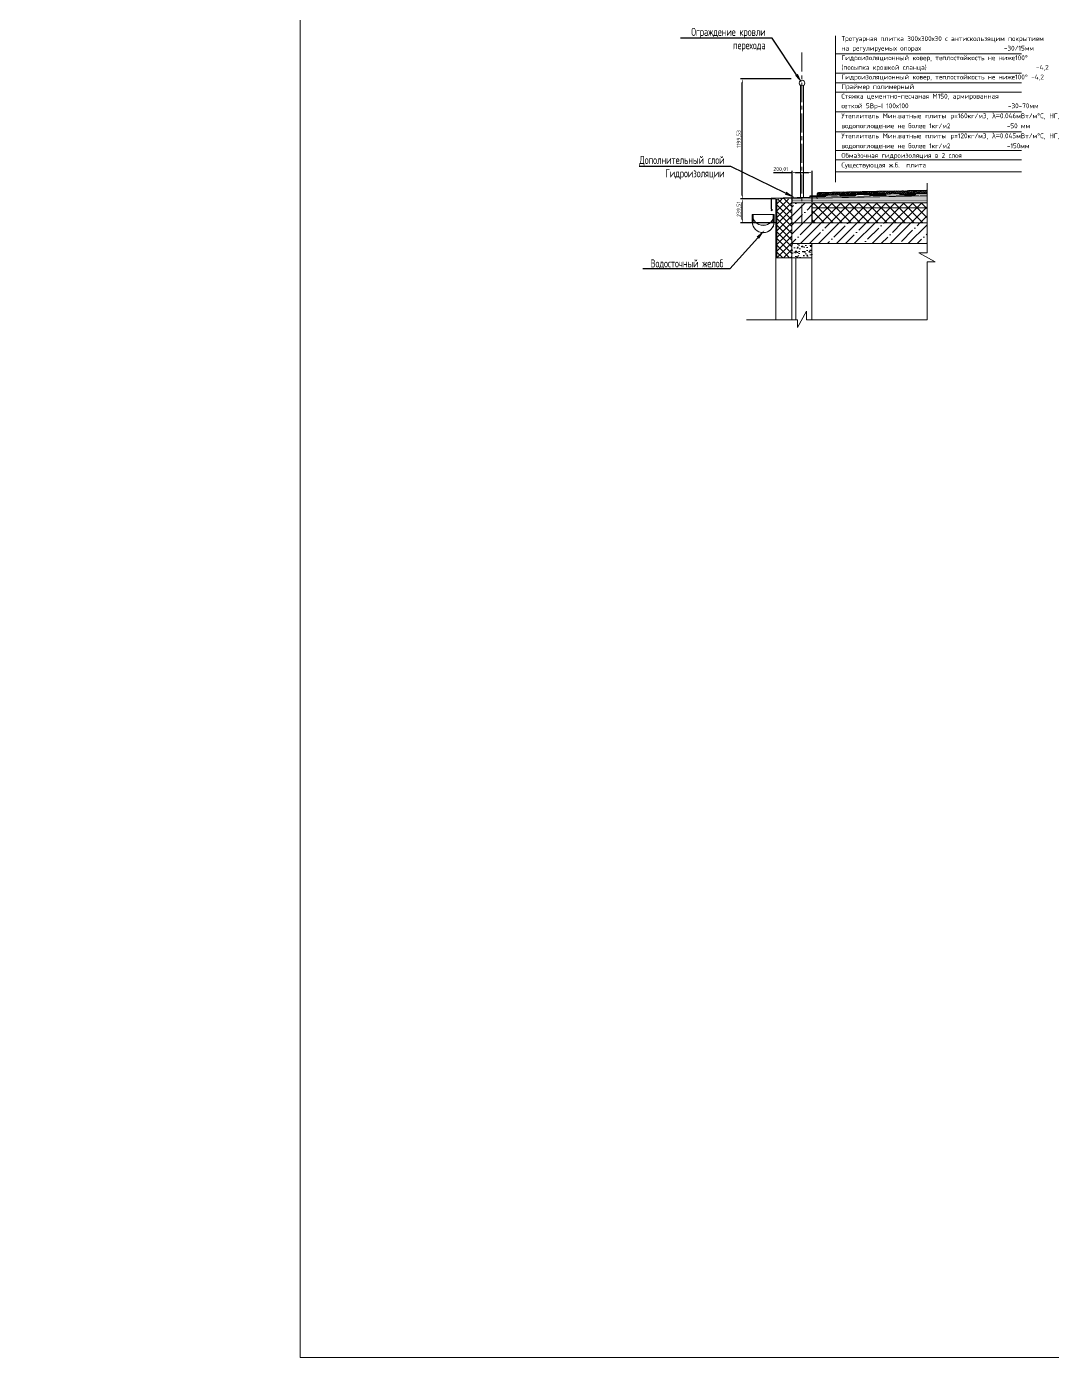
# Model space of a CAD drawing. Header units: millimetres. Extents: x -136099598 to 11807193, y 0 to 779331.
# Drawn here: x 817205 to 827459, y 356872 to 370176 of the extents above; entities that cross this region are included whole.
import ezdxf
from ezdxf import colors
from ezdxf.entities.mleader import LeaderData, LeaderLine
from ezdxf.math import Vec2, Vec3

# ---------------------------------------------------------------- set-up
doc = ezdxf.new("R2010")
doc.units = ezdxf.units.MM
doc.header["$MEASUREMENT"] = 0
doc.linetypes.add('HIDDEN', pattern=[6, 4, -2])
doc.linetypes.add('осеваяX2', pattern=[101.6, 63.5, -12.7, 12.7, -12.7])
doc.layers.get('0').update_dxf_attribs({"color": 250, "lineweight": 9})
doc.layers.get('Defpoints').update_dxf_attribs({"color": 8})
doc.layers.add('!Рамки Штампы', color=7, linetype='Continuous')
doc.layers.add('ТХ', color=7, linetype='Continuous')
for name, color, linetype, lineweight in [('12. АР_Флажки', 7, 'Continuous', 9), ('_0', 250, 'Continuous', 9), ('TN-ГИДРОИЗОЛЯЦИЯ БИТУМАЯ ВЕРХНЯЯ', 32, 'Continuous', 15), ('АР_Витраж', 4, 'Continuous', 15), ('АР_Тонкие', 250, 'Continuous', 5), ('Балясины', 7, 'Continuous', 9), ('Каркас_Импост', 7, 'Continuous', 9), ('Контуры', 7, 'Continuous', 9), ('Общие ребра', 7, 'Continuous', 9), ('Проступи_подступенки', 7, 'Continuous', 9), ('Размеры планировочные', 7, 'Continuous', 9), ('Стены', 7, 'Continuous', 13), ('Штриховка', 7, 'Continuous', 5)]:
    doc.layers.add(name, color=color, linetype=linetype, lineweight=lineweight)
doc.styles.add('ISOCPEUR', font='isocpeur.ttf', dxfattribs={"width": 0.7})
doc.styles.add('ISOCPEUR_2', font='isocpeur.ttf', dxfattribs={"width": 0.9, "height": 300})
doc.styles.get("Standard").update_dxf_attribs({"font": 'isocpeur.ttf'})
doc.dimstyles.new('ISO-25', dxfattribs={"dimscale": 15, "dimtxt": 2.5, "dimasz": 2.5, "dimexe": 1.25, "dimexo": 0.625, "dimtad": 1, "dimtxsty": 'Standard', "dimcen": 2.5, "dimadec": 0, "dimazin": 0, "dimtfac": 1, "dimtmove": 0, "dimatfit": 3, "dimfxl": 1, "dimarcsym": 0})
pattern_1 = [(45, (378080.94, 4058531.2), (-89.802561, 89.802561), []), (45, (378170.74, 4058531.2), (-89.802561, 89.802561), [158.75, -31.75, 0, -31.75])]

# ---------------------------------------------------------------- blocks, each defined once
blk = doc.blocks.new('*D1463')
at = {"layer": 'Defpoints', "color": 0, "transparency": 16777216}
for p in [(824359, 369653), (824858, 369653), (824696, 368453)]:
    blk.add_point(p, dxfattribs=at)
at = {"layer": 'Стены', "color": 0, "lineweight": -2, "transparency": 16777216}
for p, q in [((824849, 369653), (824340, 369653)), ((824359, 368491), (824359, 369615)), ((824686, 368453), (824340, 368453))]:
    blk.add_line(p, q, dxfattribs=at)
at = {"layer": 'Стены', "color": 0, "transparency": 16777216}
for points in [[(824353, 369615), (824365, 369615), (824359, 369653)], [(824353, 368491), (824365, 368491), (824359, 368453)]]:
    blk.add_solid(points, dxfattribs=at)
at = {"layer": 'Стены', "color": 0, "transparency": 16777216, "insert": (824327, 369053), "char_height": 37.5, "attachment_point": 5, "rotation": 90}
blk.add_mtext('1199,53', dxfattribs=at)
blk = doc.blocks.new('*D1452')
at = {"layer": 'Defpoints', "color": 0, "transparency": 16777216}
for p in [(824359, 368453), (824546, 368453), (824696, 368214)]:
    blk.add_point(p, dxfattribs=at)
at = {"layer": 'Стены', "color": 0, "lineweight": -2, "transparency": 16777216}
for p, q in [((824536, 368453), (824340, 368453)), ((824359, 368251), (824359, 368416)), ((824686, 368214), (824340, 368214))]:
    blk.add_line(p, q, dxfattribs=at)
at = {"layer": 'Стены', "color": 0, "transparency": 16777216}
for points in [[(824353, 368416), (824365, 368416), (824359, 368453)], [(824353, 368251), (824365, 368251), (824359, 368214)]]:
    blk.add_solid(points, dxfattribs=at)
at = {"layer": 'Стены', "color": 0, "transparency": 16777216, "insert": (824327, 368350), "char_height": 37.5, "attachment_point": 5, "rotation": 90}
blk.add_mtext('239,51', dxfattribs=at)
blk = doc.blocks.new('A$C4572cab5')
h = blk.add_hatch()
h.set_pattern_fill('ANSI36', color=256, scale=4, angle=359.7637)
h.set_pattern_definition([(44.763727, (47610.997, 248042.69), (6.8369733, 24.6677202), [31.75, -6.35, 0, -6.35])])
h.paths.add_polyline_path([(170, 159), (180, 172), (460, 172), (470, 159), (470, 142), (170, 142)])
h = blk.add_hatch()
h.set_pattern_fill('ANSI36', color=256, scale=4, angle=359.7637)
h.set_pattern_definition([(44.763727, (47310.997, 248042.69), (6.8369733, 24.6677202), [31.75, -6.35, 0, -6.35])])
h.paths.add_polyline_path([(470, 159), (480, 172), (760, 172), (770, 159), (770, 142), (470, 142)])
at = {"lineweight": 30}
for points in [[(95, 142), (245, 142), (245, 127), (95, 127)], [(180, 172), (460, 172), (470, 159), (470, 142), (170, 142), (170, 159)], [(395, 142), (545, 142), (545, 127), (395, 127)], [(480, 172), (760, 172), (770, 159), (770, 142), (470, 142), (470, 159)], [(695, 142), (845, 142), (845, 127), (695, 127)]]:
    blk.add_lwpolyline(points, close=True, dxfattribs=at)
blk = doc.blocks.new('*D1464')
at = {"layer": 'Defpoints', "color": 0, "transparency": 16777216}
for p in [(825056, 368716), (824856, 368413), (825056, 368413)]:
    blk.add_point(p, dxfattribs=at)
at = {"layer": 'Стены', "color": 0, "lineweight": -2, "transparency": 16777216}
for p, q in [((824856, 368716), (824670, 368716)), ((824856, 368423), (824856, 368735)), ((825018, 368716), (824893, 368716)), ((825056, 368423), (825056, 368735))]:
    blk.add_line(p, q, dxfattribs=at)
at = {"layer": 'Стены', "color": 0, "transparency": 16777216}
for points in [[(824893, 368722), (824893, 368710), (824856, 368716)], [(825018, 368722), (825018, 368710), (825056, 368716)]]:
    blk.add_solid(points, dxfattribs=at)
at = {"layer": 'Стены', "color": 0, "transparency": 16777216, "insert": (824744, 368748), "char_height": 37.5, "attachment_point": 5}
blk.add_mtext('200,01', dxfattribs=at)
blk = doc.blocks.new('A$Cf9336076')
at = {"layer": 'Общие ребра'}
for points in [[(-110, 0), (-100, -4), (-100, -4)], [(110, 0), (100, -4), (100, -4)], [(-109, -1), (-101, -5), (-101, -5)], [(109, -1), (101, -5), (101, -5)]]:
    blk.add_lwpolyline(points, dxfattribs=at)
for radius, start, end in [(110, 180, 0), (109, 180.776, 359.224)]:
    blk.add_arc((0, 0), radius, start, end, dxfattribs=at)
blk = doc.blocks.new('УЗЕЛ общий')
at = {"layer": 'АР_Тонкие'}
ml = blk.add_multileader_mtext('Standard', dxfattribs=at)
ml.set_content('\\pxsm1,ql;Экран радиатора \\Pберезовая фанера', color=256, style='ISOCPEUR')
ml.set_leader_properties()
ml.build(insert=Vec2(0, 0))
ml.multileader.update_dxf_attribs({"text_left_attachment_type": 6, "text_right_attachment_type": 6, "dogleg_length": 100, "arrow_head_size": 13.71})
ctx = ml.context
ctx.base_point, ctx.char_height, ctx.arrow_head_size, ctx.landing_gap_size, ctx.plane_origin, ctx.plane_x_axis = Vec3(197.45, -1069.36), 13.7109, 13.71, 1.37, Vec3(-1144.52, -1846.17), Vec3(-1, 0)
ctx.left_attachment, ctx.right_attachment = 6, 6
notes = []
notes.append((ctx, [(1, (1, 1, 0), (202.94, -1069.36), (-1, 0), 5.48, [(0, [(232.45, -1108.72)], 0, [])])]))
ctx.mtext.insert, ctx.mtext.width, ctx.mtext.defined_height, ctx.mtext.flow_direction = Vec3(87.15, -1051.54), 256.1272, 18.43, 5
for ctx, leaders in notes:
    for number, flags, end, landing, length, lines in leaders:
        leader = LeaderData()
        leader.index, (leader.has_last_leader_line, leader.has_dogleg_vector, leader.attachment_direction) = number, flags
        leader.last_leader_point, leader.dogleg_vector, leader.dogleg_length = Vec3(end), Vec3(landing), length
        for number, points, colour, breaks in lines:
            line = LeaderLine()
            line.index, line.vertices, line.color, line.breaks = number, Vec3.list(points), colors.encode_raw_color(colour), breaks
            leader.lines.append(line)
        ctx.leaders.append(leader)

msp = doc.modelspace()

# ---------------------------------------------------------------- hatches: boundary and pattern name
h = msp.add_hatch()
h.set_pattern_fill('ANSI36', color=256, scale=4, angle=360.9330159)
h.set_pattern_definition([(45.933016, (868083.404, 617317.297), (6.3321671, 24.8021024), [31.75, -6.35, 0, -6.35])])
h.paths.add_polyline_path([(825711.24, 368516.672), (825720.966, 368530.213), (826000.908, 368535.927), (826011.178, 368522.794), (826011.518, 368506.138), (825711.58, 368500.016)])
h = msp.add_hatch()
h.set_pattern_fill('ANSI36', color=256, scale=4, angle=360.9330159)
h.set_pattern_definition([(45.933016, (867783.466, 617311.175), (6.3321671, 24.8021024), [31.75, -6.35, 0, -6.35])])
h.paths.add_polyline_path([(826206.406, 368510.115), (826206.406, 368540.122), (826020.903, 368536.335), (826011.178, 368522.794), (826011.518, 368506.138)])
at = {"lineweight": 5, "transparency": 33554687}
h = msp.add_hatch(dxfattribs=at)
h.set_pattern_fill('ANSI37', color=256, scale=15, angle=90)
h.set_pattern_definition([(135, (427796.044, 4065614.844), (-33.67596045, -33.67596045), []), (225, (427796.044, 4065614.844), (33.67596045, -33.67596045), [])])
h.paths.add_polyline_path([(824705.621, 367863.857), (824855.621, 367863.857), (824855.621, 368451.948), (824705.621, 368451.948), (824705.621, 368291.174)])
at = {"ltscale": 100, "transparency": 33554687}
h = msp.add_hatch(dxfattribs=at)
h.set_pattern_fill('ANSI35', color=0, scale=20)
h.set_pattern_definition(pattern_1)
h.paths.add_polyline_path([(824854.637, 368213.702), (825054.086, 368213.702), (825053.78, 368414.87), (824854.331, 368411.534), (824855.621, 368452.681), (824855.621, 368313.702)])
at = {"transparency": 33554559}
h = msp.add_hatch(color=253, dxfattribs=at)
h.dxf.hatch_style = 1
h.paths.add_polyline_path([(825036.724, 368486.076), (825037.031, 368471.064), (825186.999, 368474.155), (825186.692, 368489.167)])
h.paths.add_polyline_path([(825336.66, 368492.258), (825336.972, 368477.186), (825486.94, 368480.277), (825486.629, 368495.35)])
h.paths.add_polyline_path([(825786.873, 368486.585), (825786.565, 368501.533), (825636.597, 368498.441), (825636.904, 368483.494)])
at = {"lineweight": 5, "transparency": 33554687}
h = msp.add_hatch(dxfattribs=at)
h.set_pattern_fill('ANSI37', color=256, scale=20, angle=90)
h.set_pattern_definition([(135, (378080.94, 4058531.196), (-44.9012806, -44.9012806), []), (225, (378080.94, 4058531.196), (44.9012806, -44.9012806), [])])
h.paths.add_polyline_path([(826176.758, 368216.282), (826206.054, 368216.282), (826206.054, 368413.797), (825055.631, 368412.607), (825055.043, 368213.952), (826006.984, 368213.452)])
at = {"transparency": 33554559}
h = msp.add_hatch(color=253, dxfattribs=at)
h.dxf.hatch_style = 1
h.paths.add_polyline_path([(825936.533, 368504.622), (825936.839, 368489.61), (826086.808, 368492.702), (826086.501, 368507.714)])
at = {"ltscale": 100, "transparency": 33554687}
h = msp.add_hatch(dxfattribs=at)
h.set_pattern_fill('ANSI35', color=0, scale=20)
h.set_pattern_definition(pattern_1)
h.paths.add_polyline_path([(826206.054, 368006.702), (826206.054, 368083.702), (826206.054, 368213.702), (824855.621, 368213.702), (824855.621, 368006.702), (826018.914, 368006.702)])
at = {"layer": 'Штриховка'}
h = msp.add_hatch(dxfattribs=at)
h.set_pattern_fill('AR-CONC', color=256, scale=0.3)
h.set_pattern_definition([(50, (427796.044, 4065714.844), (54.6554007, -4.78172566), [5.715, -62.865]), (355, (427796.044, 4065714.844), (-10.5730264, 57.3170536), [4.572, -50.29217525]), (100.4514447, (427800.6, 4065714.445), (44.0823741, 52.5353256), [4.8570026, -53.4270734]), (46.1842, (427796.044, 4065730.084), (81.3237123, -12.6126984), [8.5725, -94.2975]), (96.6355576, (427802.82, 4065729.03), (71.2212402, 74.2278374), [7.285507, -80.1406824]), (351.1841512, (427796.044, 4065730.08), (71.2212402, 74.2278374), [6.8579901, -75.4379196]), (21, (427803.664, 4065726.274), (45.4843174, -30.67955946), [5.715, -62.865]), (326, (427803.664, 4065726.274), (18.5406085, 55.2563898), [4.572, -50.292]), (71.451445, (427807.455, 4065723.717), (64.0249258, 24.5768307), [4.8570026, -53.4269813]), (37.5, (427796.044, 4065714.844), (0.92658098, 25.36651166), [0, -49.6824, 0, -51.054, 0, -50.4825]), (7.5, (427796.044, 4065714.844), (20.04589875, 30.05417245), [0, -29.1084, 0, -48.5394, 0, -19.2405]), (327.5, (427779.052, 4065714.844), (40.67717855, -1.7186232), [0, -19.05, 0, -59.436, 0, -78.867]), (317.5, (427771.432, 4065714.844), (44.4387544, 7.6279473), [0, -24.765, 0, -39.4716, 0, -56.007])])
h.paths.add_polyline_path([(826206.406, 368427.319), (826206.406, 368448.623), (826206.406, 368484.949), (824855.621, 368454.272), (824855.621, 368412.318), (826206.406, 368413.331)])
h = msp.add_hatch(dxfattribs=at)
h.set_pattern_fill('AR-CONC', color=256, scale=0.5)
h.set_pattern_definition([(50, (427796.044, 4065614.844), (91.0923345, -7.9695428), [9.525, -104.775]), (355, (427796.04, 4065614.84), (-17.6217107, 95.5284226), [7.62, -83.820292]), (100.4514447, (427803.635, 4065614.18), (73.4706235, 87.558876), [8.0950044, -89.0451223]), (46.1842, (427796.04, 4065640.24), (135.5395204, -21.021164), [14.2875, -157.1625]), (96.6355576, (427807.34, 4065638.49), (118.702067, 123.7130623), [12.1425116, -133.567804]), (351.184151, (427796.04, 4065640.24), (118.702067, 123.7130623), [11.4299835, -125.729866]), (21, (427808.744, 4065633.894), (75.8071956, -51.1325991), [9.525, -104.775]), (326, (427808.74, 4065633.89), (30.9010142, 92.093983), [7.62, -83.82]), (71.451445, (427815.06, 4065629.63), (106.7082096, 40.9613844), [8.0950044, -89.0449688]), (37.5, (427796.044, 4065614.844), (1.54430163, 42.27751944), [0, -82.804, 0, -85.09, 0, -84.1375]), (7.5, (427796.044, 4065614.844), (33.40983126, 50.0902874), [0, -48.514, 0, -80.899, 0, -32.0675]), (327.5, (427767.723, 4065614.844), (67.79529758, -2.864372), [0, -31.75, 0, -99.06, 0, -131.445]), (317.5, (427755.023, 4065614.844), (74.0645907, 12.7132455), [0, -41.275, 0, -65.786, 0, -93.345])])
h.paths.add_polyline_path([(824855.621, 367863.857), (825055.621, 367863.857), (825055.621, 368006.702), (824855.621, 368006.702), (824855.621, 367993.702), (824855.621, 367926.632)])

# ---------------------------------------------------------------- linework, layer by layer
at = {"ltscale": 150}
msp.add_lwpolyline([(819940.7, 356872.206), (854412.671, 356872.206), (854412.671, 381983.036), (819940.7, 381983.036)], close=True, dxfattribs=at)
at = {"ltscale": 20}
msp.add_lwpolyline([(825289.745, 368620.047), (825289.745, 370085.276)], dxfattribs=at)
at = {"lineweight": 30}
for points in [[(825720.966, 368530.213), (826000.908, 368535.927), (826011.178, 368522.794), (826011.518, 368506.138), (825711.58, 368500.016), (825711.24, 368516.672)], [(825636.596, 368498.485), (825786.565, 368501.546), (825786.871, 368486.549), (825636.902, 368483.488)], [(825936.533, 368504.607), (826086.502, 368507.668), (826086.808, 368492.671), (825936.839, 368489.61)]]:
    msp.add_lwpolyline(points, close=True, dxfattribs=at)
msp.add_lwpolyline([(826206.406, 368510.115), (826011.518, 368506.138), (826011.178, 368522.794), (826020.903, 368536.335), (826206.406, 368540.122)], dxfattribs=at)
msp.add_circle((824955.917, 369612.39), 28.421)
at = {"layer": '12. АР_Флажки'}
for p, q in [((827151.092, 369905.428), (825289.745, 369905.428)), ((827151.059, 369709.937), (825289.712, 369709.937)), ((827151.059, 369615.888), (825289.712, 369615.888)), ((827151.059, 369521.515), (825289.712, 369521.515)), ((827151.059, 369323.115), (825289.712, 369323.115)), ((827151.059, 369124.715), (825289.712, 369124.715)), ((827151.06, 368937.862), (825289.713, 368937.862)), ((827151.06, 368843.813), (825289.713, 368843.813)), ((827151.092, 368723.603), (825289.745, 368723.603))]:
    msp.add_line(p, q, dxfattribs=at)
at = {"layer": 'TN-ГИДРОИЗОЛЯЦИЯ БИТУМАЯ ВЕРХНЯЯ', "color": 0, "linetype": 'HIDDEN', "ltscale": 10, "const_width": 4.788}
for points in [[(826206.054, 368495.262), (825107.758, 368472.542), (824690.726, 368463.915), (824690.726, 368374.674)], [(826206.054, 368487.005), (825147.915, 368464.491), (824737.503, 368456.001)], [(824855.621, 368437.624), (826206.406, 368437.624)], [(825058.366, 368413.202), (825058.366, 368216.282)], [(825057.872, 368216.269), (826206.054, 368216.282)]]:
    msp.add_lwpolyline(points, dxfattribs=at)
at = {"layer": 'АР_Витраж', "color": 18, "true_color": 0x000000}
msp.add_lwpolyline([(826206.406, 368213.702), (824855.621, 368213.702), (824855.621, 368006.702), (826206.054, 368006.702)], dxfattribs=at)
at = {"layer": 'Балясины'}
for p, q in [((824939.541, 368464.909), (824939.474, 369588.597)), ((824969.474, 369588.597), (824969.474, 368465.547))]:
    msp.add_line(p, q, dxfattribs=at)
at = {"layer": 'Каркас_Импост'}
for p, q in [((824855.621, 368013.574), (824855.621, 367246.502)), ((824895.621, 367863.857), (824895.621, 367246.502))]:
    msp.add_line(p, q, dxfattribs=at)
at = {"layer": 'Контуры'}
msp.add_lwpolyline([(824401.598, 367246.502), (824910.55, 367246.502), (824910.55, 367167.243), (825001.635, 367330.475), (825001.635, 367246.502), (826206.406, 367246.502), (826206.406, 367823.953), (826285.665, 367823.953), (826122.433, 367915.038), (826206.406, 367915.038), (826206.406, 368610.601)], dxfattribs=at)
at = {"layer": 'Общие ребра'}
for p, q in [((824695.621, 368451.117), (824695.621, 368013.574)), ((824705.621, 367863.857), (824705.621, 368451.215)), ((824855.621, 368452.681), (824855.621, 367246.502)), ((825105.621, 368413.202), (824855.621, 368413.202)), ((825055.07, 368413.202), (826206.054, 368413.202)), ((825055.631, 368213.702), (825055.631, 368413.202)), ((826206.681, 368484.955), (825105.621, 368462.177)), ((825105.789, 368455.126), (825105.621, 368472.274)), ((826206.675, 368509.514), (825106.242, 368486.75)), ((824458.704, 368225.427), (824458.704, 368298.808)), ((824458.704, 368298.808), (824677.899, 368298.808)), ((824468.044, 368221.391), (824468.044, 368294.772)), ((824668.559, 368221.391), (824668.559, 368294.772)), ((824677.899, 368225.427), (824677.899, 368298.808)), ((825055.07, 368363.202), (826206.054, 368363.202))]:
    msp.add_line(p, q, dxfattribs=at)
at = {"layer": 'Общие ребра', "lineweight": 30}
msp.add_lwpolyline([(825037.034, 368466.988), (824646.175, 368458.654), (824646.175, 368351.852), (824655.636, 368351.864), (824656.915, 368342.87), (824644.989, 368336.003)], dxfattribs=at)
at = {"layer": 'Общие ребра'}
for points in [[(824458.704, 368225.427), (824468.044, 368221.391), (824468.044, 368221.391)], [(824459.714, 368223.957), (824467.455, 368220.638), (824467.455, 368220.638)], [(824677.899, 368225.427), (824668.559, 368221.391), (824668.559, 368221.391)], [(824676.889, 368223.957), (824669.148, 368220.638), (824669.148, 368220.638)]]:
    msp.add_lwpolyline(points, dxfattribs=at)
for radius, start, end in [(109.597, 180, 0), (108.597, 180.7759718, 359.2240282)]:
    msp.add_arc((824568.301, 368225.427), radius, start, end, dxfattribs=at)
at = {"layer": 'Размеры планировочные', "ltscale": 20}
msp.add_lwpolyline([(825289.745, 368620.047), (825289.745, 369890.23)], dxfattribs=at)
at = {"layer": 'Стены'}
for p, q in [((824695.621, 368013.574), (824695.621, 367246.502)), ((825055.621, 368006.702), (825055.621, 367246.502)), ((824695.621, 367863.857), (825055.621, 367863.857))]:
    msp.add_line(p, q, dxfattribs=at)
at = {"layer": 'ТХ', "color": 6, "linetype": 'осеваяX2', "lineweight": 5, "ltscale": 3}
msp.add_line((824954.353, 368203.246), (824955.767, 369927.201), dxfattribs=at)

# ---------------------------------------------------------------- block references
at = {"layer": '!Рамки Штампы', "color": 2, "linetype": 'ByBlock', "lineweight": 5, "ltscale": 40, "rotation": 1.169289087726757}
msp.add_blockref('A$C4572cab5', (824944.14, 368342.273), dxfattribs=at)
at = {"layer": '_0', "xscale": 18.233658215449, "yscale": 18.233658215449, "zscale": 18.233658215449}
msp.add_blockref('УЗЕЛ общий', (794076.627, 388966.184), dxfattribs=at)
at = {"layer": 'Проступи_подступенки', "color": 6, "linetype": 'ByBlock', "lineweight": 40, "ltscale": 40}
msp.add_blockref('A$Cf9336076', (824568.301, 368298.808), dxfattribs=at)

# ---------------------------------------------------------------- texts
at = {"layer": '12. АР_Флажки', "insert": (825349.661, 370080.662), "char_height": 48, "attachment_point": 1, "style": 'ISOCPEUR_2'}
msp.add_mtext_dynamic_manual_height_columns('\\pxsm1.2;{\\C256;\\c0;Тротуарная плитка 300х300х30 с антискользящим покрытием   на регулируемых опорах                         -30/15мм }Гидроизоляционный ковер, теплостойкость не ниже100%%D \\P(посыпка крошкой сланца)                                 -4,2\\PГидроизоляционный ковер, теплостойкость не ниже100%%D -4,2 \\PПраймер полимерный  \\PСтяжка цементно-песчаная М150, армированная \\P\\pqj;сеткой 5Вр-I 100х100                              -30-70мм\\PУтеплитель Мин.ватные плиты p=160кг/м3, {\\fArial|b0|i0|c0|p34;\\H1.08333x;λ\\fArial|b0|i0|c204|p34;=\\fISOCPEUR|b0|i0|c204|p34;\\H0.92308x;0.046}мВт/м%%DС, НГ, водопоглощение не более 1кг/м2                 -50 мм  \\PУтеплитель Мин.ватные плиты p=120кг/м3, {\\fArial|b0|i0|c0|p34;\\H1.08333x;λ\\fArial|b0|i0|c204|p34;=\\fISOCPEUR|b0|i0|c204|p34;\\H0.92308x;0.045}мВт/м%%DС, НГ, водопоглощение не более 1кг/м2                 -150мм\\P\\pq*;Обмазочная гидроизоляция в 2 слоя\\P\\pqj;Существующая ж.б.  плита', width=1806.6925, gutter_width=400, heights=[0], dxfattribs=at)

# ---------------------------------------------------------------- dimensions: what is measured, and where the dimension line sits
at = {"layer": 'Стены'}
dim = msp.add_linear_dim(base=(824358.828, 369652.748), p1=(824695.621, 368453.215), p2=(824858.434, 369652.748), angle=90, dimstyle='ISO-25', dxfattribs=at)
dim.commit()
dim.dimension.update_dxf_attribs({"geometry": '*D1463', "text_midpoint": (824326.953, 369052.981)})
dim = msp.add_linear_dim(base=(825055.631, 368716.194), p1=(824855.621, 368413.202), p2=(825055.631, 368413.202), dimstyle='ISO-25', dxfattribs=at)
dim.commit()
dim.dimension.update_dxf_attribs({"geometry": '*D1464', "text_midpoint": (824744.059, 368716.194), "dimtype": 160})
dim = msp.add_linear_dim(base=(824358.828, 368453.215), p1=(824695.621, 368213.702), p2=(824545.602, 368453.215), angle=90, dimstyle='ISO-25', dxfattribs=at)
dim.commit()
dim.dimension.update_dxf_attribs({"geometry": '*D1452', "text_midpoint": (824358.828, 368349.634), "dimtype": 160})

# ---------------------------------------------------------------- leaders
ml = msp.add_multileader_mtext('Standard')
ml.set_content('{\\C0;Ограждение кровли перехода}', color=256, style='ISOCPEUR')
ml.set_leader_properties()
ml.build(insert=Vec2(0, 0))
ml.multileader.update_dxf_attribs({"text_left_attachment_type": 5, "text_right_attachment_type": 6, "dogleg_length": 60.192, "arrow_head_size": 100})
ctx = ml.context
ctx.base_point, ctx.char_height, ctx.arrow_head_size, ctx.landing_gap_size, ctx.plane_origin = Vec3(823916.046, 369926.058), 80, 100, 4, Vec3(822340.849, 363563.727)
ctx.left_attachment, ctx.right_attachment, ctx.text_align_type = 5, 6, 2
notes = []
notes.append((ctx, [(0, (1, 1, 0), (824656.238, 370059.391), (-1, 0), 60.192, [(0, [(824955.917, 369612.39)], 0, [])])]))
ctx.mtext.insert, ctx.mtext.width, ctx.mtext.alignment, ctx.mtext.flow_direction = Vec3(824592.046, 370163.391), 843.2, 3, 5
ml = msp.add_multileader_mtext('Standard')
ml.set_content('{\\C0;Дополнительный слой Гидроизоляции\\W0.9;\\C256; \\W0.85;\\C0; }', color=256, style='ISOCPEUR')
ml.set_leader_properties()
ml.build(insert=Vec2(0, 0))
ml.multileader.update_dxf_attribs({"text_left_attachment_type": 5, "text_right_attachment_type": 6, "dogleg_length": 60.192, "arrow_head_size": 100})
ctx = ml.context
ctx.base_point, ctx.char_height, ctx.arrow_head_size, ctx.landing_gap_size, ctx.plane_origin = Vec3(823426.455, 368645.659), 80, 100, 4, Vec3(822257.238, 362371.134)
ctx.left_attachment, ctx.right_attachment, ctx.text_align_type = 5, 6, 2
notes.append((ctx, [(0, (1, 1, 0), (824245.047, 368778.993), (-1, 0), 60.192, [(0, [(824881.823, 368467.868)], 0, [])])]))
ctx.mtext.insert, ctx.mtext.width, ctx.mtext.alignment, ctx.mtext.flow_direction = Vec3(824180.855, 368882.993), 843.2, 3, 5
ml = msp.add_multileader_mtext('Standard')
ml.set_content('{\\C0;Водосточный желоб\\W0.9;\\C256; \\W0.85;\\C0; }', color=256, style='ISOCPEUR')
ml.set_leader_properties()
ml.build(insert=Vec2(0, 0))
ml.multileader.update_dxf_attribs({"text_left_attachment_type": 5, "text_right_attachment_type": 6, "dogleg_length": 60.192, "arrow_head_size": 100})
ctx = ml.context
ctx.base_point, ctx.char_height, ctx.arrow_head_size, ctx.landing_gap_size, ctx.plane_origin = Vec3(823489.544, 367753.198), 80, 100, 4, Vec3(822064.441, 361361.533)
ctx.left_attachment, ctx.right_attachment, ctx.text_align_type = 5, 6, 2
notes.append((ctx, [(0, (1, 1, 0), (824235.379, 367753.198), (-1, 0), 60.192, [(0, [(824580.587, 368140.784)], 0, [])])]))
ctx.mtext.insert, ctx.mtext.width, ctx.mtext.alignment, ctx.mtext.flow_direction = Vec3(824171.187, 367849.198), 843.2, 3, 5
for ctx, leaders in notes:
    for number, flags, end, landing, length, lines in leaders:
        leader = LeaderData()
        leader.index, (leader.has_last_leader_line, leader.has_dogleg_vector, leader.attachment_direction) = number, flags
        leader.last_leader_point, leader.dogleg_vector, leader.dogleg_length = Vec3(end), Vec3(landing), length
        for number, points, colour, breaks in lines:
            line = LeaderLine()
            line.index, line.vertices, line.color, line.breaks = number, Vec3.list(points), colors.encode_raw_color(colour), breaks
            leader.lines.append(line)
        ctx.leaders.append(leader)

doc.saveas('drawing.dxf')
